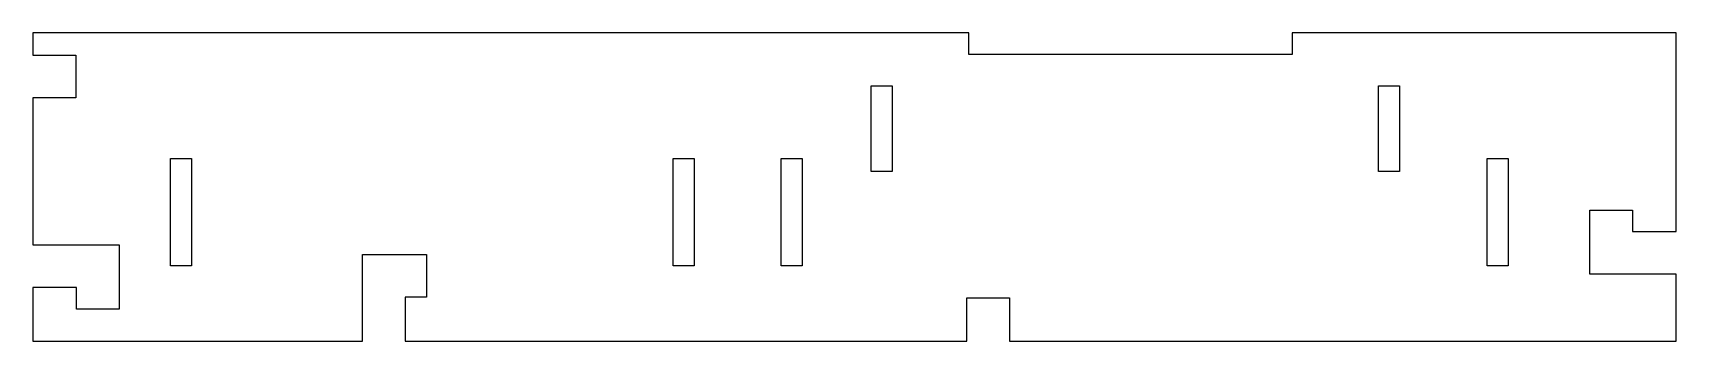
# Model space of a CAD drawing. Header units: millimetres. Extents: x -76 to 76, y -14 to 14.
import ezdxf

# ---------------------------------------------------------------- set-up
doc = ezdxf.new("R2010")
doc.units = ezdxf.units.MM
doc.layers.get('0').update_dxf_attribs({"linetype": 'CONTINUOUS'})

msp = doc.modelspace()

# ---------------------------------------------------------------- linework, layer by layer
for p, q in [((10.6, 14.26), (-76.15, 14.26)), ((-76.15, 14.26), (-76.15, 12.21)), ((10.6, 12.26), (10.6, 14.26)), ((76.15, 14.26), (40.55, 14.26)), ((40.55, 14.26), (40.55, 12.26)), ((76.15, -4.13), (76.15, 14.26)), ((-76.15, 12.21), (-72.15, 12.21)), ((-72.15, 12.21), (-72.15, 8.26)), ((40.55, 12.26), (10.6, 12.26)), ((1.53, 9.37), (3.48, 9.37)), ((1.53, 1.42), (1.53, 9.37)), ((3.48, 9.37), (3.48, 1.42)), ((48.55, 9.37), (50.5, 9.37)), ((48.55, 1.42), (48.55, 9.37)), ((50.5, 9.37), (50.5, 1.42)), ((-72.15, 8.26), (-76.15, 8.26)), ((-76.15, 8.26), (-76.15, -5.35)), ((-63.38, 2.65), (-61.43, 2.65)), ((-63.38, -7.3), (-63.38, 2.65)), ((-61.43, 2.65), (-61.43, -7.3)), ((-16.81, -7.3), (-16.81, 2.65)), ((-16.81, 2.65), (-14.86, 2.65)), ((-14.86, 2.65), (-14.86, -7.3)), ((-6.81, -7.3), (-6.81, 2.65)), ((-6.81, 2.65), (-4.86, 2.65)), ((-4.86, 2.65), (-4.86, -7.3)), ((58.62, -7.3), (58.62, 2.65)), ((58.62, 2.65), (60.57, 2.65)), ((60.57, 2.65), (60.57, -7.3)), ((3.48, 1.42), (1.53, 1.42)), ((50.5, 1.42), (48.55, 1.42)), ((68.15, -8.08), (68.15, -2.13)), ((68.15, -2.13), (72.1, -2.13)), ((72.1, -2.13), (72.1, -4.13)), ((72.1, -4.13), (76.15, -4.13)), ((-76.15, -5.35), (-68.15, -5.35)), ((-68.15, -5.35), (-68.15, -11.3)), ((-61.43, -7.3), (-63.38, -7.3)), ((-45.6, -14.26), (-45.6, -6.26)), ((-45.6, -6.26), (-39.65, -6.26)), ((-39.65, -6.26), (-39.65, -10.21)), ((-14.86, -7.3), (-16.81, -7.3)), ((-4.86, -7.3), (-6.81, -7.3)), ((60.57, -7.3), (58.62, -7.3)), ((76.15, -8.08), (68.15, -8.08)), ((76.15, -14.26), (76.15, -8.08)), ((-72.1, -9.3), (-76.15, -9.3)), ((-76.15, -9.3), (-76.15, -14.26)), ((-72.1, -11.3), (-72.1, -9.3)), ((-39.65, -10.21), (-41.65, -10.21)), ((-41.65, -10.21), (-41.65, -14.26)), ((10.42, -14.26), (10.42, -10.26)), ((10.42, -10.26), (14.37, -10.26)), ((14.37, -10.26), (14.37, -14.26)), ((-68.15, -11.3), (-72.1, -11.3)), ((-76.15, -14.26), (-45.6, -14.26)), ((-41.65, -14.26), (10.42, -14.26)), ((14.37, -14.26), (76.15, -14.26))]:
    msp.add_line(p, q)

doc.saveas('drawing.dxf')
